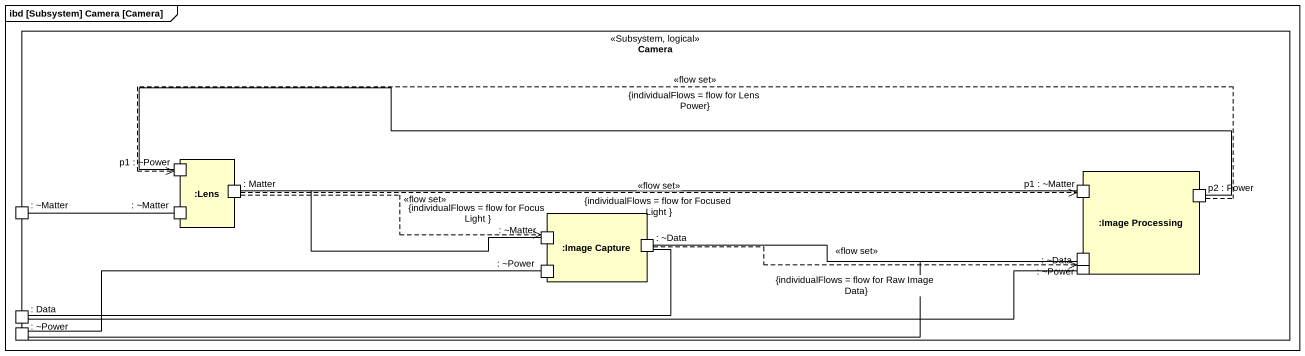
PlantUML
@startuml
mainframe ibd [Subsystem] Camera [Camera]
rectangle Camera <<Subsystem, logical>> {
  rectangle ":Lens" as Lens {
    port "p1 : ~Power" as p1_Power
    port ": Matter" as Matter
    port ": ~Matter" as Matter_3
  }
  rectangle ":Image Processing" as Image_Processing {
    port "p1 : ~Matter" as p1_Matter
    port "p2 : Power" as p2_Power
    port ": ~Data" as Data_2
    port ": ~Power" as Power_2
  }
  port ": ~Matter" as Matter_2
  rectangle ":Image Capture" as Image_Capture {
    port ": ~Matter" as Matter_4
    port ": ~Data" as Data
    port ": ~Power" as Power
  }
  port ": Data" as Data_3
  port ": ~Power" as Power_3
}
p1_Power -right- p2_Power
Matter .right.> p1_Matter : <<flow set>>\n{individualFlows = flow for Focused Light }
Matter -right- p1_Matter
Matter .right.> Matter_4 : <<flow set>>\n{individualFlows = flow for Focus Light }
Matter -right- Matter_4
p2_Power .left.> p1_Power : <<flow set>>\n{individualFlows = flow for Lens Power}
Matter_3 -left- Matter_2
Data -right- Data_2
Data .right.> Data_2 : <<flow set>>\n{individualFlows = flow for Raw Image Data}
Data -left- Data_3
Power -left- Power_3
Data_2 -left- Data_3
Power_2 -left- Power_3
@enduml
